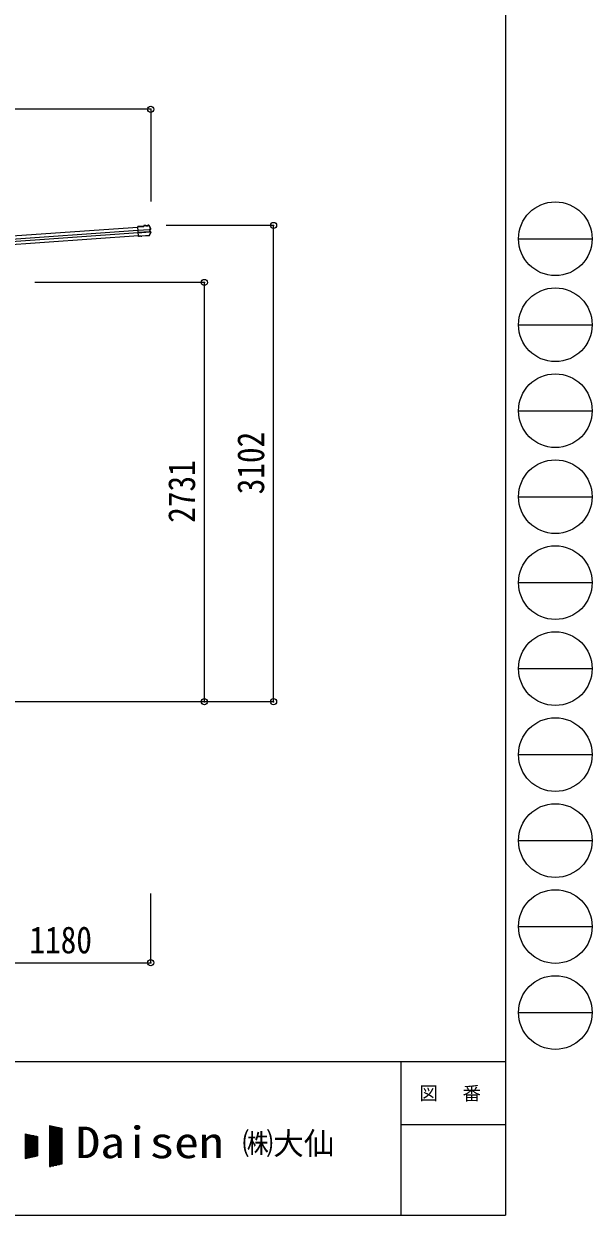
# Model space of a CAD drawing. Units: millimetres at full size. Extents: x -11243 to 11243, y -7760 to 7760.
# Drawn here: x 7540 to 11243, y -7760 to 0 of the extents above; entities that cross this region are included whole.
import ezdxf
from ezdxf.enums import TextEntityAlignment as Align

# ---------------------------------------------------------------- set-up
doc = ezdxf.new("R2010")
doc.units = ezdxf.units.MM
doc.header["$LTSCALE"] = 40
doc.header["$PDMODE"] = 32
doc.header["$PDSIZE"] = 40
for name, color, linetype, lineweight in [('0-0_0', 7, 'Continuous', 9), ('0-3_ELV2', 4, 'Continuous', 9), ('0-6_OTH_LINE', 6, 'Continuous', 9), ('F-0_240', 7, 'Continuous', 9)]:
    doc.layers.add(name, color=color, linetype=linetype, lineweight=lineweight)
doc.styles.add('ＭＳ ゴシック', font='')
doc.styles.get('ＭＳ ゴシック').set_extended_font_data('MS Gothic')

msp = doc.modelspace()

# ---------------------------------------------------------------- linework, layer by layer
at = {"layer": '0-0_0'}
msp.add_line((8402.09, -4415.51), (7251.74, -4415.51), dxfattribs=at)
at = {"layer": '0-3_ELV2'}
for p, q in [((8321.29, -1318.02), (8281.99, -1320.76)), ((8333.85, -1312.73), (8320.98, -1313.63)), ((8320.98, -1313.63), (8321.29, -1318.02)), ((8333.96, -1314.23), (8322.59, -1315.02)), ((8322.89, -1319.41), (8322.59, -1315.02)), ((8322.59, -1315.02), (8323.16, -1315.61)), ((8333.97, -1314.26), (8332.66, -1314.35)), ((8332.66, -1314.35), (8332.8, -1316.31)), ((8332.8, -1316.31), (8349.76, -1315.12)), ((8333.96, -1314.23), (8333.85, -1312.73)), ((8333.85, -1312.73), (8334.06, -1313.33)), ((8333.96, -1314.23), (8333.97, -1314.26)), ((8333.97, -1314.26), (8334, -1314.72)), ((8348.35, -1313.72), (8334, -1314.72)), ((8338.18, -1314.43), (8338.29, -1315.93)), ((8344.27, -1315.51), (8344.17, -1314.01)), ((8348.1, -1312.34), (8348.22, -1311.72)), ((8353.39, -1311.36), (8348.22, -1311.72)), ((8348.35, -1313.72), (8348.32, -1313.25)), ((8349.76, -1315.12), (8349.62, -1313.16)), ((2703.48, -1714.03), (8282.21, -1323.96)), ((2704.9, -1734.34), (8283.63, -1344.27)), ((8284.83, -1361.48), (2706.11, -1751.58)), ((8286.25, -1381.79), (2707.53, -1771.89)), ((8286.49, -1385.21), (8281.99, -1320.76)), ((8282.09, -1322.26), (8322.89, -1319.41)), ((8283.66, -1344.72), (8356.57, -1339.62)), ((8356.66, -1340.86), (8283.75, -1345.95)), ((8357.63, -1354.72), (8284.72, -1359.82)), ((8284.8, -1361.05), (8357.71, -1355.95)), ((8303.15, -1382.54), (8286.39, -1383.71)), ((8293.95, -1384.29), (8286.47, -1384.81)), ((8303.25, -1384.04), (8286.49, -1385.21)), ((8293.98, -1384.68), (8293.87, -1383.19)), ((8303.15, -1382.54), (8303.32, -1382.16)), ((8303.15, -1382.54), (8303.25, -1384.04)), ((8303.25, -1384.04), (8303.43, -1383.66)), ((8303.32, -1382.16), (8309.31, -1381.74)), ((8303.32, -1382.16), (8303.43, -1383.66)), ((8303.43, -1383.66), (8309.41, -1383.24)), ((8309.31, -1381.74), (8309.53, -1382.09)), ((8356.6, -1378.8), (8309.53, -1382.09)), ((8309.53, -1382.09), (8309.64, -1383.59)), ((8355.78, -1380.36), (8309.64, -1383.59)), ((8323.61, -1320.03), (8322.89, -1319.41)), ((8358.06, -1339.52), (8358.97, -1339.45)), ((8358.43, -1340.84), (8358.94, -1340.81)), ((8358.61, -1355.83), (8358.83, -1355.82)), ((8364.89, -1337.87), (8358.97, -1339.45)), ((8358.97, -1339.45), (8360.12, -1355.79)), ((8359.2, -1355.85), (8360.12, -1355.79)), ((8359.89, -1354.45), (8359.38, -1354.49)), ((8359.64, -1340.65), (8360.56, -1340.58)), ((8360.12, -1355.79), (8366.16, -1356.53)), ((8360.61, -1354.51), (8361.53, -1354.45))]:
    msp.add_line(p, q, dxfattribs=at)
for points in [[(8353.82, -1312.84), (8348.32, -1313.22), (8348.22, -1311.72)], [(8349.62, -1313.16), (8348.32, -1313.25), (8348.32, -1313.22)], [(8354.97, -1313.49), (8360.49, -1324.72), (8365.73, -1336.08)], [(8309.31, -1381.74), (8309.41, -1383.24), (8309.64, -1383.59)], [(8367.16, -1358.39), (8362, -1368.65), (8356.6, -1378.8)], [(8365.28, -1339.32), (8360.56, -1340.58), (8361.53, -1354.45), (8366.34, -1355.04)]]:
    msp.add_lwpolyline(points, dxfattribs=at)
for centre, radius, start, end in [((8353.61, -1314.55), 3.19, 26.86597, 94.02466), ((8353.9, -1314.03), 1.2, 26.89869, 94.02902), ((7908.63, -1539.93), 502, 24.03393, 26.8619), ((8355.56, -1377.18), 3.19, 273.987, 331.41712), ((7917.55, -1138.51), 502, 331.41438, 333.93986), ((8364.55, -1336.61), 1.3, 285.12702, 24.10936), ((8364.55, -1336.61), 2.8, 285, 24.03393), ((8366, -1357.82), 1.3, 333.87402, 82.86161), ((8366, -1357.82), 2.8, 333.93986, 83)]:
    msp.add_arc(centre, radius, start, end, dxfattribs=at)
for centre, major_axis, ratio, start_param, end_param in [((8323.24, -1316.8), (-0.08, 1.2), 0.052408, 5.1044164, 6.2220988), ((8312.43, -1508.79), (-34.91, 499.28), 0.052408, 5.0964197, 5.1044164), ((8334.28, -1316.51), (-0.22, 3.19), 0.016053, 5.3122341, 6.2220988), ((8348.33, -1315.53), (-0.22, 3.19), 0.016053, 0.0610865, 0.9709512), ((8356.59, -1339.91), (1.5, 0.1), 0.19438, 0.8222243, 1.5707963), ((8356.7, -1341.44), (2.99, 0.21), 0.19438, 0.9410649, 1.5707963), ((8356.59, -1339.91), (1.48, 0.4), 0.014741, 0.0756738, 0.8193583), ((8357.59, -1354.14), (2.99, 0.21), 0.19438, 4.712389, 5.3421204), ((8357.69, -1355.66), (1.5, 0.1), 0.19438, 4.712389, 5.3570179), ((8357.69, -1355.66), (1.52, -0.19), 0.014741, 5.567803, 6.2075115), ((8356.7, -1341.44), (2.95, 0.79), 0.014741, 0.0756738, 0.7041788), ((8357.59, -1354.14), (3.03, -0.37), 0.014741, 5.5790065, 6.2075115)]:
    msp.add_ellipse(centre, major_axis=major_axis, ratio=ratio, start_param=start_param, end_param=end_param, dxfattribs=at)
at = {"layer": '0-6_OTH_LINE'}
for p, q in [((8366.78, -556.81), (2588.78, -556.81)), ((8366.78, -556.81), (8366.78, -1156.57)), ((9166.71, -1313.26), (8466.78, -1313.26)), ((9166.71, -4415.51), (9166.71, -1313.26)), ((8716.71, -1684.72), (7611.7, -1684.72)), ((8716.71, -4415.51), (8716.71, -1684.72)), ((8716.71, -4415.51), (8403.09, -4415.51)), ((9166.71, -4415.51), (8403.09, -4415.51)), ((8366.73, -6115.51), (8366.73, -5665.51)), ((7186.78, -6115.51), (8366.73, -6115.51))]:
    msp.add_line(p, q, dxfattribs=at)
for p in [(8366.78, -556.81), (9166.71, -1313.26), (8716.71, -1684.72), (8716.71, -4415.51), (9166.71, -4415.51), (8366.73, -6115.51)]:
    msp.add_point(p, dxfattribs=at)
at = {"layer": 'F-0_240', "color": 5}
for p, q in [((10677.26, 7760), (10677.26, -7760)), ((-11242.74, -6760), (10677.26, -6760)), ((9997.25, -6760), (9997.25, -7760)), ((9997.25, -7170), (10677.26, -7170)), ((-11242.74, -7760), (10677.26, -7760))]:
    msp.add_line(p, q, dxfattribs=at)
at = {"layer": 'F-0_240', "color": 4}
for p, q in [((10762.74, -1400), (11242.74, -1400)), ((10762.74, -1960), (11242.74, -1960)), ((10762.74, -2520), (11242.74, -2520)), ((10762.74, -3080), (11242.74, -3080)), ((10762.74, -3640), (11242.74, -3640)), ((10762.74, -4200), (11242.74, -4200)), ((10762.74, -4760), (11242.74, -4760)), ((10762.74, -5320), (11242.74, -5320)), ((10762.74, -5880), (11242.74, -5880)), ((10762.74, -6440), (11242.74, -6440))]:
    msp.add_line(p, q, dxfattribs=at)
at = {"layer": 'F-0_240'}
for p, q in [((7708.19, -7176.8), (7788.19, -7193.47)), ((7708.19, -7176.8), (7708.19, -7443.47)), ((7708.19, -7177.9), (7713.46, -7177.9)), ((7708.19, -7181.9), (7732.66, -7181.9)), ((7708.19, -7185.9), (7751.86, -7185.9)), ((7708.19, -7189.9), (7771.06, -7189.9)), ((7708.19, -7193.9), (7788.19, -7193.9)), ((7708.19, -7197.9), (7788.19, -7197.9)), ((7708.19, -7201.9), (7788.19, -7201.9)), ((7708.19, -7205.9), (7788.19, -7205.9)), ((7708.19, -7209.9), (7788.19, -7209.9)), ((7708.19, -7213.9), (7788.19, -7213.9)), ((7710.57, -7442.97), (7710.57, -7177.29)), ((7714.57, -7442.14), (7714.57, -7178.13)), ((7718.57, -7441.31), (7718.57, -7178.96)), ((7722.57, -7440.47), (7722.57, -7179.79)), ((7726.57, -7439.64), (7726.57, -7180.63)), ((7730.57, -7438.81), (7730.57, -7181.46)), ((7734.57, -7437.97), (7734.57, -7182.29)), ((7738.57, -7437.14), (7738.57, -7183.13)), ((7742.57, -7436.31), (7742.57, -7183.96)), ((7746.57, -7435.47), (7746.57, -7184.79)), ((7750.57, -7434.64), (7750.57, -7185.63)), ((7754.57, -7433.81), (7754.57, -7186.46)), ((7758.57, -7432.97), (7758.57, -7187.29)), ((7762.57, -7432.14), (7762.57, -7188.13)), ((7766.57, -7431.31), (7766.57, -7188.96)), ((7770.57, -7430.47), (7770.57, -7189.79)), ((7774.57, -7429.64), (7774.57, -7190.63)), ((7778.57, -7428.81), (7778.57, -7191.46)), ((7782.57, -7427.97), (7782.57, -7192.29)), ((7786.57, -7427.14), (7786.57, -7193.13)), ((7788.19, -7193.47), (7788.19, -7426.8)), ((7548.19, -7230.13), (7628.19, -7246.8)), ((7548.19, -7230.13), (7548.19, -7390.13)), ((7548.19, -7233.9), (7566.26, -7233.9)), ((7548.19, -7237.9), (7585.46, -7237.9)), ((7548.19, -7241.9), (7604.66, -7241.9)), ((7548.19, -7245.9), (7623.86, -7245.9)), ((7548.19, -7249.9), (7628.19, -7249.9)), ((7548.19, -7253.9), (7628.19, -7253.9)), ((7548.19, -7257.9), (7628.19, -7257.9)), ((7548.19, -7261.9), (7628.19, -7261.9)), ((7548.19, -7265.9), (7628.19, -7265.9)), ((7548.19, -7269.9), (7628.19, -7269.9)), ((7548.19, -7273.9), (7628.19, -7273.9)), ((7548.19, -7277.9), (7628.19, -7277.9)), ((7548.19, -7281.9), (7628.19, -7281.9)), ((7548.19, -7285.9), (7628.19, -7285.9)), ((7548.19, -7289.9), (7628.19, -7289.9)), ((7548.19, -7293.9), (7628.19, -7293.9)), ((7550.57, -7389.64), (7550.57, -7230.63)), ((7554.57, -7388.81), (7554.57, -7231.46)), ((7558.57, -7387.97), (7558.57, -7232.29)), ((7562.57, -7387.14), (7562.57, -7233.13)), ((7566.57, -7386.31), (7566.57, -7233.96)), ((7570.57, -7385.47), (7570.57, -7234.79)), ((7574.57, -7384.64), (7574.57, -7235.63)), ((7578.57, -7383.81), (7578.57, -7236.46)), ((7582.57, -7382.97), (7582.57, -7237.29)), ((7586.57, -7382.14), (7586.57, -7238.13)), ((7590.57, -7381.31), (7590.57, -7238.96)), ((7594.57, -7380.47), (7594.57, -7239.79)), ((7598.57, -7379.64), (7598.57, -7240.63)), ((7602.57, -7378.81), (7602.57, -7241.46)), ((7606.57, -7377.97), (7606.57, -7242.29)), ((7610.57, -7377.14), (7610.57, -7243.13)), ((7614.57, -7376.31), (7614.57, -7243.96)), ((7618.57, -7375.47), (7618.57, -7244.79)), ((7622.57, -7374.64), (7622.57, -7245.63)), ((7626.57, -7373.81), (7626.57, -7246.46)), ((7628.19, -7246.8), (7628.19, -7373.47)), ((7708.19, -7217.9), (7788.19, -7217.9)), ((7708.19, -7221.9), (7788.19, -7221.9)), ((7708.19, -7225.9), (7788.19, -7225.9)), ((7708.19, -7229.9), (7788.19, -7229.9)), ((7708.19, -7233.9), (7788.19, -7233.9)), ((7708.19, -7237.9), (7788.19, -7237.9)), ((7708.19, -7241.9), (7788.19, -7241.9)), ((7708.19, -7245.9), (7788.19, -7245.9)), ((7708.19, -7249.9), (7788.19, -7249.9)), ((7708.19, -7253.9), (7788.19, -7253.9)), ((7708.19, -7257.9), (7788.19, -7257.9)), ((7708.19, -7261.9), (7788.19, -7261.9)), ((7708.19, -7265.9), (7788.19, -7265.9)), ((7708.19, -7269.9), (7788.19, -7269.9)), ((7708.19, -7273.9), (7788.19, -7273.9)), ((7708.19, -7277.9), (7788.19, -7277.9)), ((7708.19, -7281.9), (7788.19, -7281.9)), ((7708.19, -7285.9), (7788.19, -7285.9)), ((7708.19, -7289.9), (7788.19, -7289.9)), ((7708.19, -7293.9), (7788.19, -7293.9)), ((7548.19, -7297.9), (7628.19, -7297.9)), ((7548.19, -7301.9), (7628.19, -7301.9)), ((7548.19, -7305.9), (7628.19, -7305.9)), ((7548.19, -7309.9), (7628.19, -7309.9)), ((7548.19, -7313.9), (7628.19, -7313.9)), ((7548.19, -7317.9), (7628.19, -7317.9)), ((7548.19, -7321.9), (7628.19, -7321.9)), ((7548.19, -7325.9), (7628.19, -7325.9)), ((7548.19, -7329.9), (7628.19, -7329.9)), ((7548.19, -7333.9), (7628.19, -7333.9)), ((7548.19, -7337.9), (7628.19, -7337.9)), ((7548.19, -7341.9), (7628.19, -7341.9)), ((7548.19, -7345.9), (7628.19, -7345.9)), ((7548.19, -7349.9), (7628.19, -7349.9)), ((7548.19, -7353.9), (7628.19, -7353.9)), ((7548.19, -7357.9), (7628.19, -7357.9)), ((7548.19, -7361.9), (7628.19, -7361.9)), ((7548.19, -7365.9), (7628.19, -7365.9)), ((7548.19, -7369.9), (7628.19, -7369.9)), ((7708.19, -7297.9), (7788.19, -7297.9)), ((7708.19, -7301.9), (7788.19, -7301.9)), ((7708.19, -7305.9), (7788.19, -7305.9)), ((7708.19, -7309.9), (7788.19, -7309.9)), ((7708.19, -7313.9), (7788.19, -7313.9)), ((7708.19, -7317.9), (7788.19, -7317.9)), ((7708.19, -7321.9), (7788.19, -7321.9)), ((7708.19, -7325.9), (7788.19, -7325.9)), ((7708.19, -7329.9), (7788.19, -7329.9)), ((7708.19, -7333.9), (7788.19, -7333.9)), ((7708.19, -7337.9), (7788.19, -7337.9)), ((7708.19, -7341.9), (7788.19, -7341.9)), ((7708.19, -7345.9), (7788.19, -7345.9)), ((7708.19, -7349.9), (7788.19, -7349.9)), ((7708.19, -7353.9), (7788.19, -7353.9)), ((7708.19, -7357.9), (7788.19, -7357.9)), ((7708.19, -7361.9), (7788.19, -7361.9)), ((7708.19, -7365.9), (7788.19, -7365.9)), ((7708.19, -7369.9), (7788.19, -7369.9)), ((7548.19, -7390.13), (7628.19, -7373.47)), ((7548.19, -7373.9), (7626.13, -7373.9)), ((7548.19, -7377.9), (7606.93, -7377.9)), ((7548.19, -7381.9), (7587.73, -7381.9)), ((7548.19, -7385.9), (7568.53, -7385.9)), ((7548.19, -7389.9), (7549.33, -7389.9)), ((7708.19, -7373.9), (7788.19, -7373.9)), ((7708.19, -7377.9), (7788.19, -7377.9)), ((7708.19, -7381.9), (7788.19, -7381.9)), ((7708.19, -7385.9), (7788.19, -7385.9)), ((7708.19, -7389.9), (7788.19, -7389.9)), ((7708.19, -7393.9), (7788.19, -7393.9)), ((7708.19, -7397.9), (7788.19, -7397.9)), ((7708.19, -7401.9), (7788.19, -7401.9)), ((7708.19, -7405.9), (7788.19, -7405.9)), ((7708.19, -7409.9), (7788.19, -7409.9)), ((7708.19, -7413.9), (7788.19, -7413.9)), ((7708.19, -7417.9), (7788.19, -7417.9)), ((7708.19, -7421.9), (7788.19, -7421.9)), ((7708.19, -7425.9), (7788.19, -7425.9)), ((7788.19, -7426.8), (7708.19, -7443.47)), ((7708.19, -7429.9), (7773.33, -7429.9)), ((7708.19, -7433.9), (7754.13, -7433.9)), ((7708.19, -7437.9), (7734.93, -7437.9)), ((7708.19, -7441.9), (7715.73, -7441.9))]:
    msp.add_line(p, q, dxfattribs=at)
at = {"layer": 'F-0_240', "color": 4}
for centre in [(11002.74, -1400), (11002.74, -1960), (11002.74, -2520), (11002.74, -3080), (11002.74, -3640), (11002.74, -4200), (11002.74, -4760), (11002.74, -5320), (11002.74, -5880), (11002.74, -6440)]:
    msp.add_circle(centre, 240, dxfattribs=at)

# ---------------------------------------------------------------- texts
at = {"layer": '0-6_OTH_LINE', "color": 7, "style": 'ＭＳ ゴシック', "width": 0.85}
for s, p in [('3102', (9158.71, -3064.38)), ('2731', (8708.71, -3250.11))]:
    msp.add_text(s, height=176, rotation=90, dxfattribs=at).set_placement(p, align=Align.BOTTOM_LEFT)
msp.add_text('1180', height=176, dxfattribs=at).set_placement((7576.75, -6107.51), align=Align.BOTTOM_LEFT)
at = {"layer": 'F-0_240', "style": 'ＭＳ ゴシック', "width": 1.15}
msp.add_text('Daisen', height=205.3, dxfattribs=at).set_placement((7877.34, -7450.13), align=Align.BOTTOM_LEFT)
at = {"layer": 'F-0_240', "style": 'ＭＳ ゴシック'}
msp.add_text('㈱大仙\u3000', height=146.6, dxfattribs=at).set_placement((8964.54, -7410.13), align=Align.BOTTOM_LEFT)
at = {"layer": 'F-0_240', "insert": (10117.25, -7020), "char_height": 87.98, "attachment_point": 7, "style": 'ＭＳ ゴシック'}
msp.add_mtext('\\T1.17;図\u3000番', dxfattribs=at)

doc.saveas('drawing.dxf')
